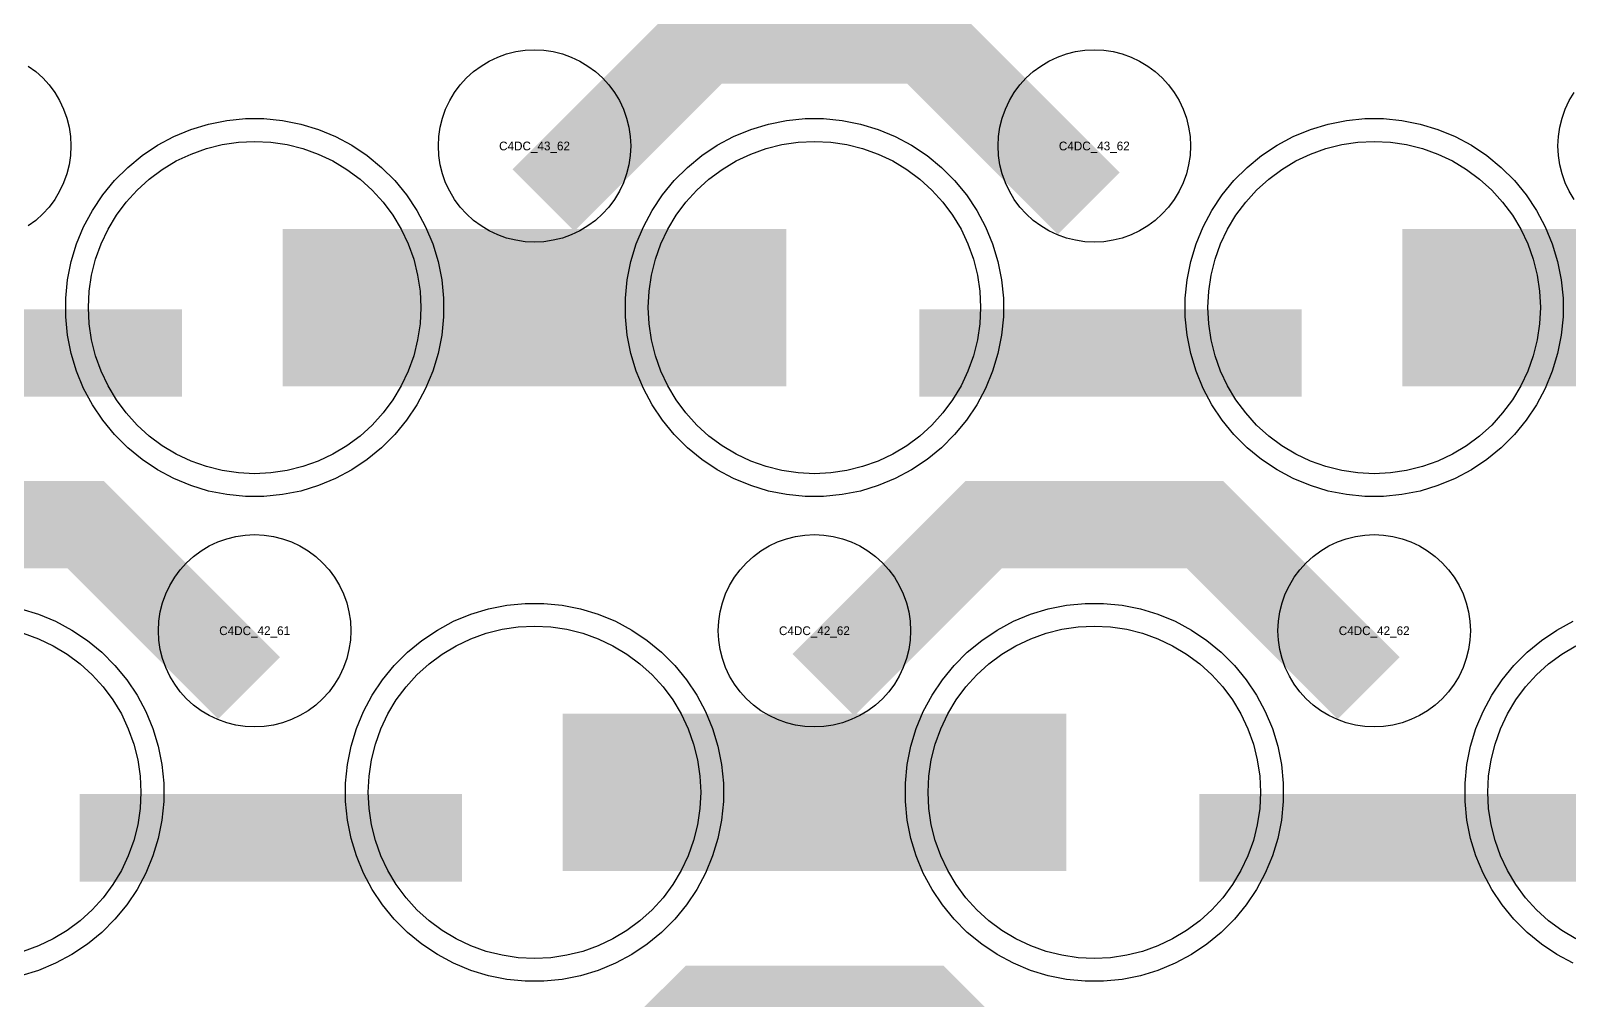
# Model space of a CAD drawing. Extents: x -11880 to 11880, y -14992 to 14992.
# Drawn here: x 7696 to 8135.8, y -9079.3 to -8802.2 of the extents above; entities that cross this region are included whole.
import ezdxf
from ezdxf.enums import TextEntityAlignment as Align

# ---------------------------------------------------------------- set-up
doc = ezdxf.new("R2010")
doc.units = 0
doc.header["$MEASUREMENT"] = 0
for name, color, linetype in [('GDS_775_DT_237', 138, 'CONTINUOUS'), ('RDL1_FS', 34, 'CONTINUOUS'), ('RDL_BS', 160, 'CONTINUOUS')]:
    doc.layers.add(name, color=color, linetype=linetype)

msp = doc.modelspace()

# ---------------------------------------------------------------- linework, layer by layer
at = {"layer": 'RDL1_FS'}
for points in [[(7760, -8928.819), (7755.343, -8928.59), (7750.732, -8927.906), (7746.209, -8926.774), (7741.819, -8925.202), (7737.605, -8923.21), (7733.605, -8920.812), (7729.86, -8918.034), (7726.406, -8914.904), (7723.276, -8911.45), (7720.498, -8907.705), (7718.1, -8903.705), (7716.108, -8899.491), (7714.536, -8895.101), (7713.404, -8890.578), (7712.72, -8885.967), (7712.491, -8881.31), (7712.72, -8876.653), (7713.404, -8872.042), (7714.536, -8867.519), (7716.108, -8863.129), (7718.1, -8858.915), (7720.498, -8854.915), (7723.276, -8851.17), (7726.406, -8847.716), (7729.86, -8844.586), (7733.605, -8841.808), (7737.605, -8839.41), (7741.819, -8837.418), (7746.209, -8835.846), (7750.732, -8834.714), (7755.343, -8834.03), (7760, -8833.801), (7764.657, -8834.03), (7769.268, -8834.714), (7773.791, -8835.846), (7778.181, -8837.418), (7782.395, -8839.41), (7786.395, -8841.808), (7790.14, -8844.586), (7793.594, -8847.716), (7796.724, -8851.17), (7799.502, -8854.915), (7801.9, -8858.915), (7803.892, -8863.129), (7805.464, -8867.519), (7806.596, -8872.042), (7807.28, -8876.653), (7807.509, -8881.31), (7807.28, -8885.967), (7806.596, -8890.578), (7805.464, -8895.101), (7803.892, -8899.491), (7801.9, -8903.705), (7799.502, -8907.705), (7796.724, -8911.45), (7793.594, -8914.904), (7790.14, -8918.034), (7786.395, -8920.812), (7782.395, -8923.21), (7778.181, -8925.202), (7773.791, -8926.774), (7769.268, -8927.906), (7764.657, -8928.59)], [(7920, -8928.819), (7915.343, -8928.59), (7910.732, -8927.906), (7906.209, -8926.774), (7901.819, -8925.202), (7897.605, -8923.21), (7893.605, -8920.812), (7889.86, -8918.034), (7886.406, -8914.904), (7883.276, -8911.45), (7880.498, -8907.705), (7878.1, -8903.705), (7876.108, -8899.491), (7874.536, -8895.101), (7873.404, -8890.578), (7872.72, -8885.967), (7872.491, -8881.31), (7872.72, -8876.653), (7873.404, -8872.042), (7874.536, -8867.519), (7876.108, -8863.129), (7878.1, -8858.915), (7880.498, -8854.915), (7883.276, -8851.17), (7886.406, -8847.716), (7889.86, -8844.586), (7893.605, -8841.808), (7897.605, -8839.41), (7901.819, -8837.418), (7906.209, -8835.846), (7910.732, -8834.714), (7915.343, -8834.03), (7920, -8833.801), (7924.657, -8834.03), (7929.268, -8834.714), (7933.791, -8835.846), (7938.181, -8837.418), (7942.395, -8839.41), (7946.395, -8841.808), (7950.14, -8844.586), (7953.594, -8847.716), (7956.724, -8851.17), (7959.502, -8854.915), (7961.9, -8858.915), (7963.892, -8863.129), (7965.464, -8867.519), (7966.596, -8872.042), (7967.28, -8876.653), (7967.509, -8881.31), (7967.28, -8885.967), (7966.596, -8890.578), (7965.464, -8895.101), (7963.892, -8899.491), (7961.9, -8903.705), (7959.502, -8907.705), (7956.724, -8911.45), (7953.594, -8914.904), (7950.14, -8918.034), (7946.395, -8920.812), (7942.395, -8923.21), (7938.181, -8925.202), (7933.791, -8926.774), (7929.268, -8927.906), (7924.657, -8928.59)], [(8080, -8928.819), (8075.343, -8928.59), (8070.732, -8927.906), (8066.209, -8926.774), (8061.819, -8925.202), (8057.605, -8923.21), (8053.605, -8920.812), (8049.86, -8918.034), (8046.406, -8914.904), (8043.276, -8911.45), (8040.498, -8907.705), (8038.1, -8903.705), (8036.108, -8899.491), (8034.536, -8895.101), (8033.404, -8890.578), (8032.72, -8885.967), (8032.491, -8881.31), (8032.72, -8876.653), (8033.404, -8872.042), (8034.536, -8867.519), (8036.108, -8863.129), (8038.1, -8858.915), (8040.498, -8854.915), (8043.276, -8851.17), (8046.406, -8847.716), (8049.86, -8844.586), (8053.605, -8841.808), (8057.605, -8839.41), (8061.819, -8837.418), (8066.209, -8835.846), (8070.732, -8834.714), (8075.343, -8834.03), (8080, -8833.801), (8084.657, -8834.03), (8089.268, -8834.714), (8093.791, -8835.846), (8098.181, -8837.418), (8102.395, -8839.41), (8106.395, -8841.808), (8110.14, -8844.586), (8113.594, -8847.716), (8116.724, -8851.17), (8119.502, -8854.915), (8121.9, -8858.915), (8123.892, -8863.129), (8125.464, -8867.519), (8126.596, -8872.042), (8127.28, -8876.653), (8127.509, -8881.31), (8127.28, -8885.967), (8126.596, -8890.578), (8125.464, -8895.101), (8123.892, -8899.491), (8121.9, -8903.705), (8119.502, -8907.705), (8116.724, -8911.45), (8113.594, -8914.904), (8110.14, -8918.034), (8106.395, -8920.812), (8102.395, -8923.21), (8098.181, -8925.202), (8093.791, -8926.774), (8089.268, -8927.906), (8084.657, -8928.59)]]:
    msp.add_lwpolyline(points, close=True, dxfattribs=at)
for points in [[(7768.002, -8881.31, 45, 45, 0), (7840.002, -8881.31, 45, 45, 0)], [(7840.002, -8881.31, 45, 45, 0), (7912.002, -8881.31, 45, 45, 0)], [(8088.002, -8881.31, 45, 45, 0), (8160.002, -8881.31, 45, 45, 0)]]:
    msp.add_lwpolyline(points, format="xyseb", dxfattribs=at)
at = {"layer": 'RDL1_FS', "color": 241, "true_color": 0xf7abae}
for points in [[(7693.791, -8974.411), (7698.181, -8975.983), (7702.395, -8977.975), (7706.395, -8980.373), (7710.14, -8983.151), (7713.594, -8986.281), (7716.724, -8989.735), (7719.502, -8993.48), (7721.9, -8997.48), (7723.892, -9001.694), (7725.464, -9006.084), (7726.596, -9010.607), (7727.28, -9015.218), (7727.509, -9019.875), (7727.28, -9024.532), (7726.596, -9029.143), (7725.464, -9033.666), (7723.892, -9038.056), (7721.9, -9042.27), (7719.502, -9046.27), (7716.724, -9050.015), (7713.594, -9053.469), (7710.14, -9056.599), (7706.395, -9059.377), (7702.395, -9061.775), (7698.181, -9063.767), (7693.791, -9065.339)], [(8137.605, -9061.775), (8133.605, -9059.377), (8129.86, -9056.599), (8126.406, -9053.469), (8123.276, -9050.015), (8120.498, -9046.27), (8118.1, -9042.27), (8116.108, -9038.056), (8114.536, -9033.666), (8113.404, -9029.143), (8112.72, -9024.532), (8112.491, -9019.875), (8112.72, -9015.218), (8113.404, -9010.607), (8114.536, -9006.084), (8116.108, -9001.694), (8118.1, -8997.48), (8120.498, -8993.48), (8123.276, -8989.735), (8126.406, -8986.281), (8129.86, -8983.151), (8133.605, -8980.373), (8137.605, -8977.975)]]:
    msp.add_lwpolyline(points, dxfattribs=at)
for points in [[(7840, -9067.384), (7835.343, -9067.155), (7830.732, -9066.471), (7826.209, -9065.339), (7821.819, -9063.767), (7817.605, -9061.775), (7813.605, -9059.377), (7809.86, -9056.599), (7806.406, -9053.469), (7803.276, -9050.015), (7800.498, -9046.27), (7798.1, -9042.27), (7796.108, -9038.056), (7794.536, -9033.666), (7793.404, -9029.143), (7792.72, -9024.532), (7792.491, -9019.875), (7792.72, -9015.218), (7793.404, -9010.607), (7794.536, -9006.084), (7796.108, -9001.694), (7798.1, -8997.48), (7800.498, -8993.48), (7803.276, -8989.735), (7806.406, -8986.281), (7809.86, -8983.151), (7813.605, -8980.373), (7817.605, -8977.975), (7821.819, -8975.983), (7826.209, -8974.411), (7830.732, -8973.279), (7835.343, -8972.595), (7840, -8972.366), (7844.657, -8972.595), (7849.268, -8973.279), (7853.791, -8974.411), (7858.181, -8975.983), (7862.395, -8977.975), (7866.395, -8980.373), (7870.14, -8983.151), (7873.594, -8986.281), (7876.724, -8989.735), (7879.502, -8993.48), (7881.9, -8997.48), (7883.892, -9001.694), (7885.464, -9006.084), (7886.596, -9010.607), (7887.28, -9015.218), (7887.509, -9019.875), (7887.28, -9024.532), (7886.596, -9029.143), (7885.464, -9033.666), (7883.892, -9038.056), (7881.9, -9042.27), (7879.502, -9046.27), (7876.724, -9050.015), (7873.594, -9053.469), (7870.14, -9056.599), (7866.395, -9059.377), (7862.395, -9061.775), (7858.181, -9063.767), (7853.791, -9065.339), (7849.268, -9066.471), (7844.657, -9067.155)], [(8000, -9067.384), (7995.343, -9067.155), (7990.732, -9066.471), (7986.209, -9065.339), (7981.819, -9063.767), (7977.605, -9061.775), (7973.605, -9059.377), (7969.86, -9056.599), (7966.406, -9053.469), (7963.276, -9050.015), (7960.498, -9046.27), (7958.1, -9042.27), (7956.108, -9038.056), (7954.536, -9033.666), (7953.404, -9029.143), (7952.72, -9024.532), (7952.491, -9019.875), (7952.72, -9015.218), (7953.404, -9010.607), (7954.536, -9006.084), (7956.108, -9001.694), (7958.1, -8997.48), (7960.498, -8993.48), (7963.276, -8989.735), (7966.406, -8986.281), (7969.86, -8983.151), (7973.605, -8980.373), (7977.605, -8977.975), (7981.819, -8975.983), (7986.209, -8974.411), (7990.732, -8973.279), (7995.343, -8972.595), (8000, -8972.366), (8004.657, -8972.595), (8009.268, -8973.279), (8013.791, -8974.411), (8018.181, -8975.983), (8022.395, -8977.975), (8026.395, -8980.373), (8030.14, -8983.151), (8033.594, -8986.281), (8036.724, -8989.735), (8039.502, -8993.48), (8041.9, -8997.48), (8043.892, -9001.694), (8045.464, -9006.084), (8046.596, -9010.607), (8047.28, -9015.218), (8047.509, -9019.875), (8047.28, -9024.532), (8046.596, -9029.143), (8045.464, -9033.666), (8043.892, -9038.056), (8041.9, -9042.27), (8039.502, -9046.27), (8036.724, -9050.015), (8033.594, -9053.469), (8030.14, -9056.599), (8026.395, -9059.377), (8022.395, -9061.775), (8018.181, -9063.767), (8013.791, -9065.339), (8009.268, -9066.471), (8004.657, -9067.155)]]:
    msp.add_lwpolyline(points, close=True, dxfattribs=at)
for points in [[(7848.002, -9019.875, 45, 45, 0), (7920.002, -9019.875, 45, 45, 0)], [(7920.002, -9019.875, 45, 45, 0), (7992.002, -9019.875, 45, 45, 0)]]:
    msp.add_lwpolyline(points, format="xyseb", dxfattribs=at)
at = {"layer": 'RDL_BS'}
for points in [[(7842.562, -8850.624, 25, 25, 0), (7888.377, -8804.809, 25, 25, 0), (7921.93, -8804.809, 25, 25, 0)], [(7998.401, -8851.523, 25, 25, 0), (7951.687, -8804.809, 25, 25, 0), (7921.929, -8804.809, 25, 25, 0)], [(7630.016, -8894.323, 25, 25, 0), (7739.281, -8894.323, 25, 25, 0)], [(7950.016, -8894.323, 25, 25, 0), (8059.281, -8894.323, 25, 25, 0)], [(7758.401, -8990.088, 25, 25, 0), (7711.687, -8943.374, 25, 25, 0), (7681.929, -8943.374, 25, 25, 0)], [(7922.562, -8989.189, 25, 25, 0), (7968.377, -8943.374, 25, 25, 0), (8001.93, -8943.374, 25, 25, 0)], [(8078.401, -8990.088, 25, 25, 0), (8031.687, -8943.374, 25, 25, 0), (8001.929, -8943.374, 25, 25, 0)], [(7842.562, -9127.749, 25, 25, 0), (7888.377, -9081.934, 25, 25, 0), (7921.93, -9081.934, 25, 25, 0)], [(7998.401, -9128.648, 25, 25, 0), (7951.687, -9081.934, 25, 25, 0), (7921.929, -9081.934, 25, 25, 0)]]:
    msp.add_lwpolyline(points, format="xyseb", dxfattribs=at)
for points in [[(7840, -8862.616), (7837.307, -8862.484), (7834.635, -8862.088), (7832.016, -8861.431), (7829.481, -8860.524), (7827.044, -8859.372), (7824.72, -8857.979), (7822.557, -8856.376), (7820.558, -8854.564), (7818.746, -8852.565), (7817.143, -8850.402), (7815.75, -8848.078), (7814.598, -8845.641), (7813.691, -8843.106), (7813.034, -8840.487), (7812.638, -8837.815), (7812.506, -8835.122), (7812.638, -8832.429), (7813.034, -8829.757), (7813.691, -8827.138), (7814.598, -8824.603), (7815.75, -8822.166), (7817.143, -8819.842), (7818.746, -8817.679), (7820.558, -8815.68), (7822.557, -8813.868), (7824.72, -8812.265), (7827.044, -8810.872), (7829.481, -8809.72), (7832.016, -8808.813), (7834.635, -8808.156), (7837.307, -8807.76), (7840, -8807.628), (7842.693, -8807.76), (7845.365, -8808.156), (7847.984, -8808.813), (7850.519, -8809.72), (7852.956, -8810.872), (7855.28, -8812.265), (7857.443, -8813.868), (7859.442, -8815.68), (7861.254, -8817.679), (7862.857, -8819.842), (7864.25, -8822.166), (7865.402, -8824.603), (7866.309, -8827.138), (7866.966, -8829.757), (7867.362, -8832.429), (7867.494, -8835.122), (7867.362, -8837.815), (7866.966, -8840.487), (7866.309, -8843.106), (7865.402, -8845.641), (7864.25, -8848.078), (7862.857, -8850.402), (7861.254, -8852.565), (7859.442, -8854.564), (7857.443, -8856.376), (7855.28, -8857.979), (7852.956, -8859.372), (7850.519, -8860.524), (7847.984, -8861.431), (7845.365, -8862.088), (7842.693, -8862.484)], [(8000, -8862.616), (7997.307, -8862.484), (7994.635, -8862.088), (7992.016, -8861.431), (7989.481, -8860.524), (7987.044, -8859.372), (7984.72, -8857.979), (7982.557, -8856.376), (7980.558, -8854.564), (7978.746, -8852.565), (7977.143, -8850.402), (7975.75, -8848.078), (7974.598, -8845.641), (7973.691, -8843.106), (7973.034, -8840.487), (7972.638, -8837.815), (7972.506, -8835.122), (7972.638, -8832.429), (7973.034, -8829.757), (7973.691, -8827.138), (7974.598, -8824.603), (7975.75, -8822.166), (7977.143, -8819.842), (7978.746, -8817.679), (7980.558, -8815.68), (7982.557, -8813.868), (7984.72, -8812.265), (7987.044, -8810.872), (7989.481, -8809.72), (7992.016, -8808.813), (7994.635, -8808.156), (7997.307, -8807.76), (8000, -8807.628), (8002.693, -8807.76), (8005.365, -8808.156), (8007.984, -8808.813), (8010.519, -8809.72), (8012.956, -8810.872), (8015.28, -8812.265), (8017.443, -8813.868), (8019.442, -8815.68), (8021.254, -8817.679), (8022.857, -8819.842), (8024.25, -8822.166), (8025.402, -8824.603), (8026.309, -8827.138), (8026.966, -8829.757), (8027.362, -8832.429), (8027.494, -8835.122), (8027.362, -8837.815), (8026.966, -8840.487), (8026.309, -8843.106), (8025.402, -8845.641), (8024.25, -8848.078), (8022.857, -8850.402), (8021.254, -8852.565), (8019.442, -8854.564), (8017.443, -8856.376), (8015.28, -8857.979), (8012.956, -8859.372), (8010.519, -8860.524), (8007.984, -8861.431), (8005.365, -8862.088), (8002.693, -8862.484)], [(7757.356, -8935.31), (7752.062, -8934.793), (7746.835, -8933.747), (7741.795, -8932.216), (7736.885, -8930.185), (7732.223, -8927.693), (7727.809, -8924.746), (7723.708, -8921.384), (7719.926, -8917.602), (7716.564, -8913.501), (7713.617, -8909.087), (7711.125, -8904.425), (7709.094, -8899.515), (7707.563, -8894.475), (7706.517, -8889.248), (7706, -8883.954), (7706, -8878.666), (7706.517, -8873.372), (7707.563, -8868.145), (7709.094, -8863.105), (7711.125, -8858.195), (7713.617, -8853.533), (7716.564, -8849.119), (7719.926, -8845.018), (7723.708, -8841.236), (7727.809, -8837.874), (7732.223, -8834.927), (7736.885, -8832.435), (7741.795, -8830.404), (7746.835, -8828.873), (7752.062, -8827.827), (7757.356, -8827.31), (7762.644, -8827.31), (7767.938, -8827.827), (7773.165, -8828.873), (7778.205, -8830.404), (7783.115, -8832.435), (7787.777, -8834.927), (7792.191, -8837.874), (7796.292, -8841.236), (7800.074, -8845.018), (7803.436, -8849.119), (7806.383, -8853.533), (7808.875, -8858.195), (7810.906, -8863.105), (7812.437, -8868.145), (7813.483, -8873.372), (7814, -8878.666), (7814, -8883.954), (7813.483, -8889.248), (7812.437, -8894.475), (7810.906, -8899.515), (7808.875, -8904.425), (7806.383, -8909.087), (7803.436, -8913.501), (7800.074, -8917.602), (7796.292, -8921.384), (7792.191, -8924.746), (7787.777, -8927.693), (7783.115, -8930.185), (7778.205, -8932.216), (7773.165, -8933.747), (7767.938, -8934.793), (7762.644, -8935.31)], [(7917.356, -8935.31), (7912.062, -8934.793), (7906.835, -8933.747), (7901.795, -8932.216), (7896.885, -8930.185), (7892.223, -8927.693), (7887.809, -8924.746), (7883.708, -8921.384), (7879.926, -8917.602), (7876.564, -8913.501), (7873.617, -8909.087), (7871.125, -8904.425), (7869.094, -8899.515), (7867.563, -8894.475), (7866.517, -8889.248), (7866, -8883.954), (7866, -8878.666), (7866.517, -8873.372), (7867.563, -8868.145), (7869.094, -8863.105), (7871.125, -8858.195), (7873.617, -8853.533), (7876.564, -8849.119), (7879.926, -8845.018), (7883.708, -8841.236), (7887.809, -8837.874), (7892.223, -8834.927), (7896.885, -8832.435), (7901.795, -8830.404), (7906.835, -8828.873), (7912.062, -8827.827), (7917.356, -8827.31), (7922.644, -8827.31), (7927.938, -8827.827), (7933.165, -8828.873), (7938.205, -8830.404), (7943.115, -8832.435), (7947.777, -8834.927), (7952.191, -8837.874), (7956.292, -8841.236), (7960.074, -8845.018), (7963.436, -8849.119), (7966.383, -8853.533), (7968.875, -8858.195), (7970.906, -8863.105), (7972.437, -8868.145), (7973.483, -8873.372), (7974, -8878.666), (7974, -8883.954), (7973.483, -8889.248), (7972.437, -8894.475), (7970.906, -8899.515), (7968.875, -8904.425), (7966.383, -8909.087), (7963.436, -8913.501), (7960.074, -8917.602), (7956.292, -8921.384), (7952.191, -8924.746), (7947.777, -8927.693), (7943.115, -8930.185), (7938.205, -8932.216), (7933.165, -8933.747), (7927.938, -8934.793), (7922.644, -8935.31)], [(8077.356, -8935.31), (8072.062, -8934.793), (8066.835, -8933.747), (8061.795, -8932.216), (8056.885, -8930.185), (8052.223, -8927.693), (8047.809, -8924.746), (8043.708, -8921.384), (8039.926, -8917.602), (8036.564, -8913.501), (8033.617, -8909.087), (8031.125, -8904.425), (8029.094, -8899.515), (8027.563, -8894.475), (8026.517, -8889.248), (8026, -8883.954), (8026, -8878.666), (8026.517, -8873.372), (8027.563, -8868.145), (8029.094, -8863.105), (8031.125, -8858.195), (8033.617, -8853.533), (8036.564, -8849.119), (8039.926, -8845.018), (8043.708, -8841.236), (8047.809, -8837.874), (8052.223, -8834.927), (8056.885, -8832.435), (8061.795, -8830.404), (8066.835, -8828.873), (8072.062, -8827.827), (8077.356, -8827.31), (8082.644, -8827.31), (8087.938, -8827.827), (8093.165, -8828.873), (8098.205, -8830.404), (8103.115, -8832.435), (8107.777, -8834.927), (8112.191, -8837.874), (8116.292, -8841.236), (8120.074, -8845.018), (8123.436, -8849.119), (8126.383, -8853.533), (8128.875, -8858.195), (8130.906, -8863.105), (8132.437, -8868.145), (8133.483, -8873.372), (8134, -8878.666), (8134, -8883.954), (8133.483, -8889.248), (8132.437, -8894.475), (8130.906, -8899.515), (8128.875, -8904.425), (8126.383, -8909.087), (8123.436, -8913.501), (8120.074, -8917.602), (8116.292, -8921.384), (8112.191, -8924.746), (8107.777, -8927.693), (8103.115, -8930.185), (8098.205, -8932.216), (8093.165, -8933.747), (8087.938, -8934.793), (8082.644, -8935.31)], [(7760, -9001.181), (7757.307, -9001.049), (7754.635, -9000.653), (7752.016, -8999.996), (7749.481, -8999.089), (7747.044, -8997.937), (7744.72, -8996.544), (7742.557, -8994.941), (7740.558, -8993.129), (7738.746, -8991.13), (7737.143, -8988.967), (7735.75, -8986.643), (7734.598, -8984.206), (7733.691, -8981.671), (7733.034, -8979.052), (7732.638, -8976.38), (7732.506, -8973.687), (7732.638, -8970.994), (7733.034, -8968.322), (7733.691, -8965.703), (7734.598, -8963.168), (7735.75, -8960.731), (7737.143, -8958.407), (7738.746, -8956.244), (7740.558, -8954.245), (7742.557, -8952.433), (7744.72, -8950.83), (7747.044, -8949.437), (7749.481, -8948.285), (7752.016, -8947.378), (7754.635, -8946.721), (7757.307, -8946.325), (7760, -8946.193), (7762.693, -8946.325), (7765.365, -8946.721), (7767.984, -8947.378), (7770.519, -8948.285), (7772.956, -8949.437), (7775.28, -8950.83), (7777.443, -8952.433), (7779.442, -8954.245), (7781.254, -8956.244), (7782.857, -8958.407), (7784.25, -8960.731), (7785.402, -8963.168), (7786.309, -8965.703), (7786.966, -8968.322), (7787.362, -8970.994), (7787.494, -8973.687), (7787.362, -8976.38), (7786.966, -8979.052), (7786.309, -8981.671), (7785.402, -8984.206), (7784.25, -8986.643), (7782.857, -8988.967), (7781.254, -8991.13), (7779.442, -8993.129), (7777.443, -8994.941), (7775.28, -8996.544), (7772.956, -8997.937), (7770.519, -8999.089), (7767.984, -8999.996), (7765.365, -9000.653), (7762.693, -9001.049)], [(7920, -9001.181), (7917.307, -9001.049), (7914.635, -9000.653), (7912.016, -8999.996), (7909.481, -8999.089), (7907.044, -8997.937), (7904.72, -8996.544), (7902.557, -8994.941), (7900.558, -8993.129), (7898.746, -8991.13), (7897.143, -8988.967), (7895.75, -8986.643), (7894.598, -8984.206), (7893.691, -8981.671), (7893.034, -8979.052), (7892.638, -8976.38), (7892.506, -8973.687), (7892.638, -8970.994), (7893.034, -8968.322), (7893.691, -8965.703), (7894.598, -8963.168), (7895.75, -8960.731), (7897.143, -8958.407), (7898.746, -8956.244), (7900.558, -8954.245), (7902.557, -8952.433), (7904.72, -8950.83), (7907.044, -8949.437), (7909.481, -8948.285), (7912.016, -8947.378), (7914.635, -8946.721), (7917.307, -8946.325), (7920, -8946.193), (7922.693, -8946.325), (7925.365, -8946.721), (7927.984, -8947.378), (7930.519, -8948.285), (7932.956, -8949.437), (7935.28, -8950.83), (7937.443, -8952.433), (7939.442, -8954.245), (7941.254, -8956.244), (7942.857, -8958.407), (7944.25, -8960.731), (7945.402, -8963.168), (7946.309, -8965.703), (7946.966, -8968.322), (7947.362, -8970.994), (7947.494, -8973.687), (7947.362, -8976.38), (7946.966, -8979.052), (7946.309, -8981.671), (7945.402, -8984.206), (7944.25, -8986.643), (7942.857, -8988.967), (7941.254, -8991.13), (7939.442, -8993.129), (7937.443, -8994.941), (7935.28, -8996.544), (7932.956, -8997.937), (7930.519, -8999.089), (7927.984, -8999.996), (7925.365, -9000.653), (7922.693, -9001.049)], [(8080, -9001.181), (8077.307, -9001.049), (8074.635, -9000.653), (8072.016, -8999.996), (8069.481, -8999.089), (8067.044, -8997.937), (8064.72, -8996.544), (8062.557, -8994.941), (8060.558, -8993.129), (8058.746, -8991.13), (8057.143, -8988.967), (8055.75, -8986.643), (8054.598, -8984.206), (8053.691, -8981.671), (8053.034, -8979.052), (8052.638, -8976.38), (8052.506, -8973.687), (8052.638, -8970.994), (8053.034, -8968.322), (8053.691, -8965.703), (8054.598, -8963.168), (8055.75, -8960.731), (8057.143, -8958.407), (8058.746, -8956.244), (8060.558, -8954.245), (8062.557, -8952.433), (8064.72, -8950.83), (8067.044, -8949.437), (8069.481, -8948.285), (8072.016, -8947.378), (8074.635, -8946.721), (8077.307, -8946.325), (8080, -8946.193), (8082.693, -8946.325), (8085.365, -8946.721), (8087.984, -8947.378), (8090.519, -8948.285), (8092.956, -8949.437), (8095.28, -8950.83), (8097.443, -8952.433), (8099.442, -8954.245), (8101.254, -8956.244), (8102.857, -8958.407), (8104.25, -8960.731), (8105.402, -8963.168), (8106.309, -8965.703), (8106.966, -8968.322), (8107.362, -8970.994), (8107.494, -8973.687), (8107.362, -8976.38), (8106.966, -8979.052), (8106.309, -8981.671), (8105.402, -8984.206), (8104.25, -8986.643), (8102.857, -8988.967), (8101.254, -8991.13), (8099.442, -8993.129), (8097.443, -8994.941), (8095.28, -8996.544), (8092.956, -8997.937), (8090.519, -8999.089), (8087.984, -8999.996), (8085.365, -9000.653), (8082.693, -9001.049)]]:
    msp.add_lwpolyline(points, close=True, dxfattribs=at)
for points in [[(7695.28, -8812.265), (7697.443, -8813.868), (7699.442, -8815.68), (7701.254, -8817.679), (7702.857, -8819.842), (7704.25, -8822.166), (7705.402, -8824.603), (7706.309, -8827.138), (7706.966, -8829.757), (7707.362, -8832.429), (7707.494, -8835.122), (7707.362, -8837.815), (7706.966, -8840.487), (7706.309, -8843.106), (7705.402, -8845.641), (7704.25, -8848.078), (7702.857, -8850.402), (7701.254, -8852.565), (7699.442, -8854.564), (7697.443, -8856.376), (7695.28, -8857.979)], [(8137.143, -8850.402), (8135.75, -8848.078), (8134.598, -8845.641), (8133.691, -8843.106), (8133.034, -8840.487), (8132.638, -8837.815), (8132.506, -8835.122), (8132.638, -8832.429), (8133.034, -8829.757), (8133.691, -8827.138), (8134.598, -8824.603), (8135.75, -8822.166), (8137.143, -8819.842)]]:
    msp.add_lwpolyline(points, dxfattribs=at)
at = {"layer": 'RDL_BS', "color": 241, "true_color": 0xf7abae}
for points in [[(7837.356, -9073.875), (7832.062, -9073.358), (7826.835, -9072.312), (7821.795, -9070.781), (7816.885, -9068.75), (7812.223, -9066.258), (7807.809, -9063.311), (7803.708, -9059.949), (7799.926, -9056.167), (7796.564, -9052.066), (7793.617, -9047.652), (7791.125, -9042.99), (7789.094, -9038.08), (7787.563, -9033.04), (7786.517, -9027.813), (7786, -9022.519), (7786, -9017.231), (7786.517, -9011.937), (7787.563, -9006.71), (7789.094, -9001.67), (7791.125, -8996.76), (7793.617, -8992.098), (7796.564, -8987.684), (7799.926, -8983.583), (7803.708, -8979.801), (7807.809, -8976.439), (7812.223, -8973.492), (7816.885, -8971), (7821.795, -8968.969), (7826.835, -8967.438), (7832.062, -8966.392), (7837.356, -8965.875), (7842.644, -8965.875), (7847.938, -8966.392), (7853.165, -8967.438), (7858.205, -8968.969), (7863.115, -8971), (7867.777, -8973.492), (7872.191, -8976.439), (7876.292, -8979.801), (7880.074, -8983.583), (7883.436, -8987.684), (7886.383, -8992.098), (7888.875, -8996.76), (7890.906, -9001.67), (7892.437, -9006.71), (7893.483, -9011.937), (7894, -9017.231), (7894, -9022.519), (7893.483, -9027.813), (7892.437, -9033.04), (7890.906, -9038.08), (7888.875, -9042.99), (7886.383, -9047.652), (7883.436, -9052.066), (7880.074, -9056.167), (7876.292, -9059.949), (7872.191, -9063.311), (7867.777, -9066.258), (7863.115, -9068.75), (7858.205, -9070.781), (7853.165, -9072.312), (7847.938, -9073.358), (7842.644, -9073.875)], [(7997.356, -9073.875), (7992.062, -9073.358), (7986.835, -9072.312), (7981.795, -9070.781), (7976.885, -9068.75), (7972.223, -9066.258), (7967.809, -9063.311), (7963.708, -9059.949), (7959.926, -9056.167), (7956.564, -9052.066), (7953.617, -9047.652), (7951.125, -9042.99), (7949.094, -9038.08), (7947.563, -9033.04), (7946.517, -9027.813), (7946, -9022.519), (7946, -9017.231), (7946.517, -9011.937), (7947.563, -9006.71), (7949.094, -9001.67), (7951.125, -8996.76), (7953.617, -8992.098), (7956.564, -8987.684), (7959.926, -8983.583), (7963.708, -8979.801), (7967.809, -8976.439), (7972.223, -8973.492), (7976.885, -8971), (7981.795, -8968.969), (7986.835, -8967.438), (7992.062, -8966.392), (7997.356, -8965.875), (8002.644, -8965.875), (8007.938, -8966.392), (8013.165, -8967.438), (8018.205, -8968.969), (8023.115, -8971), (8027.777, -8973.492), (8032.191, -8976.439), (8036.292, -8979.801), (8040.074, -8983.583), (8043.436, -8987.684), (8046.383, -8992.098), (8048.875, -8996.76), (8050.906, -9001.67), (8052.437, -9006.71), (8053.483, -9011.937), (8054, -9017.231), (8054, -9022.519), (8053.483, -9027.813), (8052.437, -9033.04), (8050.906, -9038.08), (8048.875, -9042.99), (8046.383, -9047.652), (8043.436, -9052.066), (8040.074, -9056.167), (8036.292, -9059.949), (8032.191, -9063.311), (8027.777, -9066.258), (8023.115, -9068.75), (8018.205, -9070.781), (8013.165, -9072.312), (8007.938, -9073.358), (8002.644, -9073.875)]]:
    msp.add_lwpolyline(points, close=True, dxfattribs=at)
for points in [[(7693.165, -8967.438), (7698.205, -8968.969), (7703.115, -8971), (7707.777, -8973.492), (7712.191, -8976.439), (7716.292, -8979.801), (7720.074, -8983.583), (7723.436, -8987.684), (7726.383, -8992.098), (7728.875, -8996.76), (7730.906, -9001.67), (7732.437, -9006.71), (7733.483, -9011.937), (7734, -9017.231), (7734, -9022.519), (7733.483, -9027.813), (7732.437, -9033.04), (7730.906, -9038.08), (7728.875, -9042.99), (7726.383, -9047.652), (7723.436, -9052.066), (7720.074, -9056.167), (7716.292, -9059.949), (7712.191, -9063.311), (7707.777, -9066.258), (7703.115, -9068.75), (7698.205, -9070.781), (7693.165, -9072.312)], [(8136.885, -9068.75), (8132.223, -9066.258), (8127.809, -9063.311), (8123.708, -9059.949), (8119.926, -9056.167), (8116.564, -9052.066), (8113.617, -9047.652), (8111.125, -9042.99), (8109.094, -9038.08), (8107.563, -9033.04), (8106.517, -9027.813), (8106, -9022.519), (8106, -9017.231), (8106.517, -9011.937), (8107.563, -9006.71), (8109.094, -9001.67), (8111.125, -8996.76), (8113.617, -8992.098), (8116.564, -8987.684), (8119.926, -8983.583), (8123.708, -8979.801), (8127.809, -8976.439), (8132.223, -8973.492), (8136.885, -8971)]]:
    msp.add_lwpolyline(points, dxfattribs=at)
for points in [[(7710.016, -9032.888, 25, 25, 0), (7819.281, -9032.888, 25, 25, 0)], [(8030.016, -9032.888, 25, 25, 0), (8139.281, -9032.888, 25, 25, 0)]]:
    msp.add_lwpolyline(points, format="xyseb", dxfattribs=at)

# ---------------------------------------------------------------- texts
at = {"layer": 'GDS_775_DT_237'}
for s, p in [('C4DC_43_62', (7840, -8835.122)), ('C4DC_43_62', (7840, -8835.122)), ('C4DC_43_62', (8000, -8835.122)), ('C4DC_43_62', (8000, -8835.122)), ('C4DC_42_61', (7760, -8973.687)), ('C4DC_42_61', (7760, -8973.687)), ('C4DC_42_62', (7920, -8973.687)), ('C4DC_42_62', (7920, -8973.687)), ('C4DC_42_62', (8080, -8973.687)), ('C4DC_42_62', (8080, -8973.687))]:
    msp.add_text(s, height=2.5, dxfattribs=at).set_placement(p, align=Align.MIDDLE_CENTER)

doc.saveas('drawing.dxf')
